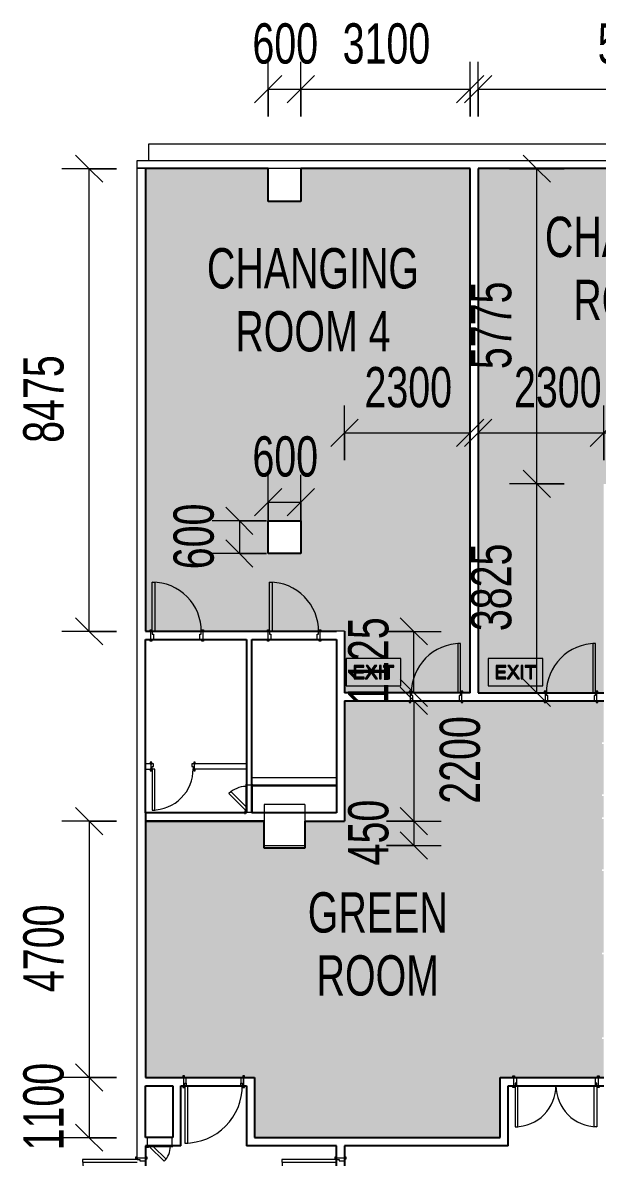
# Model space of a CAD drawing. Header units: millimetres. Extents: x 35540 to 832230, y -10956 to 416550.
# Drawn here: x 35540 to 46072, y 33897 to 54681 of the extents above; entities that cross this region are included whole.
import ezdxf

# ---------------------------------------------------------------- set-up
doc = ezdxf.new("R2010")
doc.units = ezdxf.units.MM
for name, color, linetype, lineweight in [('A-ANNO-DIMS', 211, 'Continuous', 5), ('A-ANNO-DIMS-500', 211, 'Continuous', 5), ('A-AREA-BNDY', 1, 'Continuous', 18), ('A-AREA-IDEN', 2, 'Continuous', 15), ('A-AREA-PATT', 32, 'Continuous', 5), ('A-DOOR', 31, 'Continuous', 5), ('A-DOOR-FRAM', 31, 'Continuous', 15), ('A-FLOR', 192, 'Continuous', 5), ('A-GENM', 13, 'Continuous', 5), ('A-WALL', 113, 'Continuous', 5), ('S-COLS', 52, 'Continuous', 5)]:
    doc.layers.add(name, color=color, linetype=linetype, lineweight=lineweight)
doc.styles.add('Arial', font='arial.ttf', dxfattribs={"width": 0.7, "height": 737.649701})
doc.dimstyles.new('Linear_-_1_5mm_Arial', dxfattribs={"dimscale": 304.8, "dimtxt": 750, "dimasz": 1.64042, "dimexe": 1.64042, "dimexo": 0.0625, "dimgap": 0.82021, "dimtad": 1, "dimdec": 0, "dimzin": 0, "dimdsep": 46, "dimtxsty": 'Arial', "dimblk1": 'OBLIQUE', "dimblk2": 'OBLIQUE', "dimsah": 1, "dimcen": 0.09, "dimadec": 0, "dimazin": 0, "dimtfac": 1, "dimtdec": 4, "dimtix": 1, "dimtmove": 0, "dimatfit": 3, "dimfxl": 1.64042, "dimfxlon": 1, "dimtvp": 1, "dimtolj": 1, "dimtzin": 0, "dimarcsym": 2})
doc.dimstyles.new('Linear_-_1_5mm_Arial_1', dxfattribs={"dimscale": 304.8, "dimtxt": 750, "dimasz": 1.64042, "dimexe": 1.64042, "dimexo": 0.0625, "dimgap": 0.82021, "dimtad": 1, "dimdec": 0, "dimzin": 0, "dimdsep": 46, "dimtxsty": 'Arial', "dimblk1": 'OBLIQUE', "dimblk2": 'OBLIQUE', "dimsah": 1, "dimcen": 0.09, "dimadec": 0, "dimazin": 0, "dimtfac": 1, "dimtdec": 4, "dimtix": 1, "dimtmove": 2, "dimatfit": 3, "dimfxl": 1.64042, "dimfxlon": 1, "dimtvp": 1, "dimtolj": 1, "dimtzin": 0, "dimarcsym": 2})

# ---------------------------------------------------------------- blocks, each defined once
blk = doc.blocks.new('DLN-Double Door__X03_ - _M50_2000 x 2450 _WH_-V2-G_F U_F_A_')
at = {"layer": 'A-DOOR'}
for p, q in [((-1000, -75), (-1000, -1075)), ((-950, -1075), (-950, -75)), ((950, -75), (1000, -75)), ((950, -1075), (950, -75)), ((1000, -75), (1000, -1075)), ((-1000, -1075), (-950, -1075)), ((1000, -1075), (950, -1075))]:
    blk.add_line(p, q, dxfattribs=at)
for centre, start, end in [((-1000, -75), 270, 0.5), ((1000, -75), 179.5, 270)]:
    blk.add_arc(centre, 1000, start, end, dxfattribs=at)
at = {"layer": 'A-DOOR-FRAM'}
for p, q in [((-1010, 105), (-1040, 105)), ((-1040, 105), (-1040, 75)), ((-1040, 75), (-1010, 75)), ((-975, 75), (-1025, 75)), ((-1025, 75), (-1025, -75)), ((-1010, 75), (-1010, 105)), ((-975, -25), (-975, 75)), ((975, 75), (975, -25)), ((1025, 75), (975, 75)), ((1040, 105), (1010, 105)), ((1010, 105), (1010, 75)), ((1010, 75), (1040, 75)), ((1025, -75), (1025, 75)), ((1040, 75), (1040, 105)), ((-1010, -75), (-1040, -75)), ((-1040, -75), (-1040, -105)), ((-1040, -105), (-1010, -105)), ((-1025, -75), (-1000, -75)), ((-1010, -105), (-1010, -75)), ((-1000, -75), (-1000, -25)), ((-1000, -25), (-975, -25)), ((975, -25), (1000, -25)), ((1000, -25), (1000, -75)), ((1000, -75), (1025, -75)), ((1040, -75), (1010, -75)), ((1010, -75), (1010, -105)), ((1010, -105), (1040, -105)), ((1040, -105), (1040, -75))]:
    blk.add_line(p, q, dxfattribs=at)
blk = doc.blocks.new('DLN-Access Panel__AP01_ - _AP01_ 400 x 1100 _WH_-13776948-G_F U_F_A_')
at = {"layer": 'A-DOOR'}
for p, q in [((-240, 75), (-240, 85)), ((240, 85), (-240, 85)), ((-240, 75), (240, 75)), ((240, 75), (240, 85)), ((-215, -95), (-253, -95)), ((-253, -95), (-253, -100)), ((-253, -100), (-215, -100)), ((-240, -85), (-240, -75)), ((240, -75), (-240, -75)), ((-240, -85), (240, -85)), ((-215, -85), (-215, -97)), ((-200, -97), (-200, -85)), ((-190, -85), (83, -358)), ((118, -322), (-119, -85)), ((240, -85), (240, -75)), ((83, -358), (118, -322))]:
    blk.add_line(p, q, dxfattribs=at)
for centre, radius, start, end in [((-208, -97), 7.5, 199.4712, 360), ((-208, -97), 7.5, 180, 0), ((-208, -97), 7.5, 199.4712, 360), ((-208, -97), 7.5, 195, 0), ((-208, -97), 2, 180, 360), ((-208, -97), 2, 180, 360), ((-200, -75), 400, 315, 358.5193)]:
    blk.add_arc(centre, radius, start, end, dxfattribs=at)
at = {"layer": 'A-DOOR-FRAM', "lineweight": 5}
for p, q in [((-225, 75), (-225, -75)), ((225, 75), (225, -75))]:
    blk.add_line(p, q, dxfattribs=at)
blk = doc.blocks.new('DLN-Single Door__X01_ - _M02_ 900 x 2450 _WH_-16935526-G_F U_F_A_')
at = {"layer": 'A-DOOR'}
for p, q in [((-460, 105), (-490, 105)), ((-490, 105), (-490, 75)), ((-490, 75), (-460, 75)), ((-460, 75), (-460, 105)), ((490, 105), (460, 105)), ((460, 105), (460, 75)), ((460, 75), (490, 75)), ((490, 75), (490, 105)), ((-460, -75), (-490, -75)), ((-490, -75), (-490, -105)), ((-490, -105), (-460, -105)), ((-460, -105), (-460, -75)), ((-400, -75), (-450, -75)), ((-450, -75), (-450, -975)), ((-400, -975), (-400, -75)), ((490, -75), (460, -75)), ((460, -75), (460, -105)), ((460, -105), (490, -105)), ((490, -105), (490, -75)), ((-450, -975), (-400, -975))]:
    blk.add_line(p, q, dxfattribs=at)
blk.add_arc((-450, -75), 900, 270, 0.5, dxfattribs=at)
at = {"layer": 'A-DOOR-FRAM'}
for p, q in [((-425, 75), (-475, 75)), ((-475, 75), (-475, -75)), ((-425, -25), (-425, 75)), ((425, 75), (425, -25)), ((475, 75), (425, 75)), ((475, -75), (475, 75)), ((-475, -75), (-450, -75)), ((-450, -75), (-450, -25)), ((-450, -25), (-425, -25)), ((425, -25), (450, -25)), ((450, -25), (450, -75)), ((450, -75), (475, -75))]:
    blk.add_line(p, q, dxfattribs=at)
blk = doc.blocks.new('DLN-Single Door__X01_ - _M01a_ 900 x 2450 _WH_-16935528-G_F U_F_A_')
at = {"layer": 'A-DOOR'}
for p, q in [((-450, 975), (-400, 975)), ((-450, 75), (-450, 975)), ((-400, 975), (-400, 75)), ((-490, 105), (-460, 105)), ((-490, 75), (-490, 105)), ((-460, 75), (-490, 75)), ((-460, 105), (-460, 75)), ((-400, 75), (-450, 75)), ((460, 75), (460, 105)), ((460, 105), (490, 105)), ((490, 75), (460, 75)), ((490, 105), (490, 75)), ((-490, -75), (-460, -75)), ((-490, -105), (-490, -75)), ((-460, -105), (-490, -105)), ((-460, -75), (-460, -105)), ((460, -105), (460, -75)), ((460, -75), (490, -75)), ((490, -105), (460, -105)), ((490, -75), (490, -105))]:
    blk.add_line(p, q, dxfattribs=at)
blk.add_arc((-450, 75), 900, 359.5, 90, dxfattribs=at)
at = {"layer": 'A-DOOR-FRAM'}
for p, q in [((-475, 75), (-450, 75)), ((-475, -75), (-475, 75)), ((-450, 75), (-450, 25)), ((-450, 25), (-425, 25)), ((-425, 25), (-425, -75)), ((425, 25), (450, 25)), ((425, -75), (425, 25)), ((450, 75), (475, 75)), ((450, 25), (450, 75)), ((475, 75), (475, -75)), ((-425, -75), (-475, -75)), ((475, -75), (425, -75))]:
    blk.add_line(p, q, dxfattribs=at)
blk = doc.blocks.new('DLN-Double Door__X03_ - _M20_2000 x 2450 _WH_-16954918-G_F U_F_A_')
at = {"layer": 'A-DOOR'}
for p, q in [((-950, -75), (-1000, -75)), ((-1000, -75), (-1000, -1075)), ((-950, -1075), (-950, -75)), ((950, -75), (1000, -75)), ((950, -1075), (950, -75)), ((1000, -75), (1000, -1075)), ((-1000, -1075), (-950, -1075)), ((1000, -1075), (950, -1075))]:
    blk.add_line(p, q, dxfattribs=at)
for centre, start, end in [((-1000, -75), 270, 0.5), ((1000, -75), 179.5, 270)]:
    blk.add_arc(centre, 1000, start, end, dxfattribs=at)
at = {"layer": 'A-DOOR-FRAM'}
for p, q in [((-1010, 105), (-1040, 105)), ((-1040, 105), (-1040, 75)), ((-1040, 75), (-1010, 75)), ((-975, 75), (-1025, 75)), ((-1025, 75), (-1025, -75)), ((-1010, 75), (-1010, 105)), ((-975, -25), (-975, 75)), ((975, 75), (975, -25)), ((1025, 75), (975, 75)), ((1040, 105), (1010, 105)), ((1010, 105), (1010, 75)), ((1010, 75), (1040, 75)), ((1025, -75), (1025, 75)), ((1040, 75), (1040, 105)), ((-1010, -75), (-1040, -75)), ((-1040, -75), (-1040, -105)), ((-1040, -105), (-1010, -105)), ((-1025, -75), (-1000, -75)), ((-1010, -105), (-1010, -75)), ((-1000, -75), (-1000, -25)), ((-1000, -25), (-975, -25)), ((975, -25), (1000, -25)), ((1000, -25), (1000, -75)), ((1000, -75), (1025, -75)), ((1040, -75), (1010, -75)), ((1010, -75), (1010, -105)), ((1010, -105), (1040, -105)), ((1040, -105), (1040, -75))]:
    blk.add_line(p, q, dxfattribs=at)
blk = doc.blocks.new('DLN-Double Door__X03_ - _M14_1500 x 2450 _WH_-16954917-G_F U_F_A_')
at = {"layer": 'A-DOOR'}
for p, q in [((-750, 825), (-700, 825)), ((-750, 75), (-750, 825)), ((-700, 825), (-700, 75)), ((700, 825), (700, 75)), ((750, 825), (700, 825)), ((750, 75), (750, 825)), ((-700, 75), (-750, 75)), ((700, 75), (750, 75))]:
    blk.add_line(p, q, dxfattribs=at)
for centre, start, end in [((-750, 75), 359.5, 90), ((750, 75), 90, 180.5)]:
    blk.add_arc(centre, 750, start, end, dxfattribs=at)
at = {"layer": 'A-DOOR-FRAM'}
for p, q in [((-790, 105), (-760, 105)), ((-790, 75), (-790, 105)), ((-760, 75), (-790, 75)), ((-775, 75), (-750, 75)), ((-775, -75), (-775, 75)), ((-760, 105), (-760, 75)), ((-750, 75), (-750, 25)), ((-750, 25), (-725, 25)), ((-725, 25), (-725, -75)), ((725, 25), (750, 25)), ((725, -75), (725, 25)), ((750, 75), (775, 75)), ((750, 25), (750, 75)), ((760, 75), (760, 105)), ((760, 105), (790, 105)), ((790, 75), (760, 75)), ((775, 75), (775, -75)), ((790, 105), (790, 75)), ((-790, -75), (-760, -75)), ((-790, -105), (-790, -75)), ((-760, -105), (-790, -105)), ((-725, -75), (-775, -75)), ((-760, -75), (-760, -105)), ((775, -75), (725, -75)), ((760, -105), (760, -75)), ((760, -75), (790, -75)), ((790, -105), (760, -105)), ((790, -75), (790, -105))]:
    blk.add_line(p, q, dxfattribs=at)
blk = doc.blocks.new('DLN-Single Door__X01_ - _M07_ 1050 x 2450 _WH_-16935550-G_F U_F_A_')
at = {"layer": 'A-DOOR'}
for p, q in [((-535, 105), (-565, 105)), ((-565, 105), (-565, 75)), ((-565, 75), (-535, 75)), ((-535, 75), (-535, 105)), ((565, 105), (535, 105)), ((535, 105), (535, 75)), ((535, 75), (565, 75)), ((565, 75), (565, 105)), ((-535, -75), (-565, -75)), ((-565, -75), (-565, -105)), ((-565, -105), (-535, -105)), ((-535, -105), (-535, -75)), ((-475, -75), (-525, -75)), ((-525, -75), (-525, -1125)), ((-475, -1125), (-475, -75)), ((565, -75), (535, -75)), ((535, -75), (535, -105)), ((535, -105), (565, -105)), ((565, -105), (565, -75)), ((-525, -1125), (-475, -1125))]:
    blk.add_line(p, q, dxfattribs=at)
blk.add_arc((-525, -75), 1050, 270, 0.5, dxfattribs=at)
at = {"layer": 'A-DOOR-FRAM'}
for p, q in [((-500, 75), (-550, 75)), ((-550, 75), (-550, -75)), ((-500, -25), (-500, 75)), ((500, 75), (500, -25)), ((550, 75), (500, 75)), ((550, -75), (550, 75)), ((-550, -75), (-525, -75)), ((-525, -75), (-525, -25)), ((-525, -25), (-500, -25)), ((500, -25), (525, -25)), ((525, -25), (525, -75)), ((525, -75), (550, -75))]:
    blk.add_line(p, q, dxfattribs=at)
blk = doc.blocks.new('DLN-Access Panel__AP01_ - _AP04a_ 450 x 650 _WH_-16057987-G_F U_F_A_')
at = {"layer": 'A-DOOR'}
for p, q in [((-215, 60), (93, 368)), ((129, 333), (-144, 60)), ((93, 368), (129, 333)), ((-240, 75), (-278, 75)), ((-278, 75), (-278, 70)), ((-278, 70), (-240, 70)), ((-265, 50), (-265, 60)), ((265, 60), (-265, 60)), ((-265, 50), (265, 50)), ((-240, 73), (-240, 60)), ((-225, 60), (-225, 73)), ((265, 50), (265, 60)), ((-265, -60), (-265, -50)), ((265, -50), (-265, -50)), ((-265, -60), (265, -60)), ((265, -60), (265, -50))]:
    blk.add_line(p, q, dxfattribs=at)
for centre, radius, start, end in [((-225, 50), 450, 1.3176, 45), ((-233, 73), 7.5, 360, 160.5288), ((-233, 73), 7.5, 360, 180), ((-233, 73), 7.5, 360, 160.5288), ((-233, 73), 7.5, 360, 165), ((-233, 73), 2, 0, 180), ((-233, 73), 2, 0, 180)]:
    blk.add_arc(centre, radius, start, end, dxfattribs=at)
at = {"layer": 'A-DOOR-FRAM', "lineweight": 5}
for p, q in [((-250, 50), (-250, -50)), ((250, 50), (250, -50))]:
    blk.add_line(p, q, dxfattribs=at)
blk = doc.blocks.new('DLN-Single Door__X01_ - _M09_ 750 x 2450 _WH_-16935552-G_F U_F_A_')
at = {"layer": 'A-DOOR'}
for p, q in [((-385, 80), (-415, 80)), ((-415, 80), (-415, 50)), ((-415, 50), (-385, 50)), ((-385, 50), (-385, 80)), ((415, 80), (385, 80)), ((385, 80), (385, 50)), ((385, 50), (415, 50)), ((415, 50), (415, 80)), ((-385, -50), (-415, -50)), ((-415, -50), (-415, -80)), ((-415, -80), (-385, -80)), ((-385, -80), (-385, -50)), ((-325, -50), (-375, -50)), ((-375, -50), (-375, -800)), ((-325, -800), (-325, -50)), ((415, -50), (385, -50)), ((385, -50), (385, -80)), ((385, -80), (415, -80)), ((415, -80), (415, -50)), ((-375, -800), (-325, -800))]:
    blk.add_line(p, q, dxfattribs=at)
blk.add_arc((-375, -50), 750, 270, 0.5, dxfattribs=at)
at = {"layer": 'A-DOOR-FRAM'}
for p, q in [((-350, 50), (-400, 50)), ((-400, 50), (-400, -50)), ((-375, -50), (-375, 0)), ((-375, 0), (-350, 0)), ((-350, 0), (-350, 50)), ((350, 50), (350, 0)), ((400, 50), (350, 50)), ((400, -50), (400, 50)), ((-400, -50), (-375, -50)), ((350, 0), (375, 0)), ((375, 0), (375, -50)), ((375, -50), (400, -50))]:
    blk.add_line(p, q, dxfattribs=at)
blk = doc.blocks.new('DLN_EXIT Sign Board - DLN_EXIT Sign Board-5973881-G_F U_F_A_')
at = {"layer": 'A-GENM'}
h = blk.add_hatch(color=256, dxfattribs=at)
h.paths.add_polyline_path([(-500, -250), (500, -250), (500, 250), (-500, 250), (-500, -125)], flags=0)
h.paths.add_polyline_path([(-293, -125), (-354, -125), (-354, 121), (-177, 121), (-177, 90), (-323, 90), (-323, 17), (-185, 17), (-185, -13), (-323, -13), (-323, -94), (-173, -94), (-173, -125)], flags=0)
h.paths.add_polyline_path([(292, -125), (262, -125), (262, 90), (181, 90), (181, 121), (373, 121), (373, 90), (292, 87), (292, -36)], flags=0)
h.paths.add_polyline_path([(138, -125), (108, -125), (108, 121), (138, 121), (138, -36)], flags=0)
h.paths.add_polyline_path([(-154, -125), (-59, 9), (-138, 121), (-102, 121), (-42, 34), (20, 121), (58, 121), (-22, 9), (73, -125), (36, -125), (-42, -19), (-116, -125)], flags=0)
for points in [[(-293, -125), (-173, -125), (-173, -94), (-323, -94), (-323, -13), (-185, -13), (-185, 17), (-323, 17), (-323, 90), (-177, 90), (-177, 121), (-354, 121), (-354, -125), (-323, -125)], [(36, -125), (73, -125), (-22, 9), (58, 121), (20, 121), (-42, 34), (-102, 121), (-138, 121), (-59, 9), (-154, -125), (-116, -125), (-40, -17), (-27, -36)], [(108, -125), (138, -125), (138, 121), (108, 121), (108, -36)], [(262, -125), (292, -125), (292, 90), (373, 90), (373, 121), (181, 121), (181, 90), (262, 87), (262, -36)]]:
    blk.add_hatch(color=256, dxfattribs=at).paths.add_polyline_path(points, flags=0)
for p, q in [((500, 250), (-500, 250)), ((-500, 250), (-500, -250)), ((500, -250), (500, 250)), ((-177, 121), (-354, 121)), ((-354, 121), (-354, -125)), ((-323, 17), (-323, 90)), ((-323, 90), (-177, 90)), ((-185, 17), (-323, 17)), ((-185, -13), (-185, 17)), ((-177, 90), (-177, 121)), ((-59, 9), (-154, -125)), ((-102, 121), (-138, 121)), ((-138, 121), (-59, 9)), ((-57, 58), (-102, 121)), ((-42, 34), (-57, 58)), ((-24, 59), (-42, 34)), ((20, 121), (-24, 59)), ((-22, 9), (58, 121)), ((73, -125), (-22, 9)), ((58, 121), (20, 121)), ((138, 121), (108, 121)), ((108, 121), (108, -125)), ((138, -125), (138, 121)), ((373, 121), (181, 121)), ((181, 121), (181, 90)), ((181, 90), (262, 90)), ((262, 90), (262, -125)), ((292, -125), (292, 90)), ((292, 90), (373, 90)), ((373, 90), (373, 121)), ((-354, -125), (-173, -125)), ((-323, -94), (-323, -13)), ((-323, -13), (-185, -13)), ((-173, -94), (-323, -94)), ((-173, -125), (-173, -94)), ((-154, -125), (-116, -125)), ((-116, -125), (-55, -38)), ((-55, -38), (-40, -17)), ((-40, -17), (-27, -36)), ((-27, -36), (36, -125)), ((36, -125), (73, -125)), ((108, -125), (138, -125)), ((262, -125), (292, -125)), ((-500, -250), (500, -250))]:
    blk.add_line(p, q, dxfattribs=at)
blk = doc.blocks.new('DIMBLOCK1-G_F U_F_A_')
at = {"layer": 'A-ANNO-DIMS-500'}
for p, q in [((40039, 52963), (40039, 53963)), ((40639, 52963), (40639, 53963)), ((40039, 53463), (40289, 53713)), ((40639, 53463), (40889, 53713)), ((40039, 53463), (39789, 53213)), ((40039, 53463), (40639, 53463)), ((40039, 53463), (40039, 52963)), ((40639, 53463), (40389, 53213)), ((40639, 53463), (40639, 52963))]:
    blk.add_line(p, q, dxfattribs=at)
at = {"layer": 'A-ANNO-DIMS-500', "color": 0, "insert": (39751, 54670), "char_height": 737.6, "width": 1412.31, "attachment_point": 1, "line_spacing_factor": 0.938532, "style": 'Arial'}
blk.add_mtext('600', dxfattribs=at)
blk = doc.blocks.new('_Oblique')
at = {"color": 0, "linetype": 'ByBlock', "lineweight": -2}
blk.add_line((-0.5, -0.5), (0.5, 0.5), dxfattribs=at)
blk = doc.blocks.new('DIMBLOCK2-G_F U_F_A_')
at = {"layer": 'A-ANNO-DIMS-500'}
for p, q in [((40639, 52963), (40639, 53963)), ((43739, 52963), (43739, 53963)), ((40639, 53463), (40889, 53713)), ((43739, 53463), (43989, 53713)), ((40639, 53463), (40389, 53213)), ((40639, 53463), (43739, 53463)), ((40639, 53463), (40639, 52963)), ((43739, 53463), (43489, 53213)), ((43739, 53463), (43739, 52963))]:
    blk.add_line(p, q, dxfattribs=at)
at = {"layer": 'A-ANNO-DIMS-500', "color": 0, "insert": (41405, 54670), "char_height": 737.6, "width": 1883.08, "attachment_point": 1, "line_spacing_factor": 0.938532, "style": 'Arial'}
blk.add_mtext('3100', dxfattribs=at)
blk = doc.blocks.new('DIMBLOCK3-G_F U_F_A_')
at = {"layer": 'A-ANNO-DIMS-500'}
for p, q in [((43889, 52963), (43889, 53963)), ((49839, 52963), (49839, 53963)), ((43889, 53463), (44139, 53713)), ((49839, 53463), (50089, 53713)), ((43889, 53463), (43639, 53213)), ((43889, 53463), (49839, 53463)), ((43889, 53463), (43889, 52963)), ((49839, 53463), (49589, 53213)), ((49839, 53463), (49839, 52963))]:
    blk.add_line(p, q, dxfattribs=at)
at = {"layer": 'A-ANNO-DIMS-500', "color": 0, "insert": (46080, 54670), "char_height": 737.6, "width": 1883.08, "attachment_point": 1, "line_spacing_factor": 0.938532, "style": 'Arial'}
blk.add_mtext('5950', dxfattribs=at)
blk = doc.blocks.new('DIMBLOCK14-G_F U_F_A_')
at = {"layer": 'A-ANNO-DIMS-500'}
for p, q in [((42711, 43532), (42461, 43782)), ((42211, 43532), (43211, 43532)), ((42711, 43532), (42211, 43532)), ((42711, 42407), (42711, 43532)), ((42711, 43532), (42961, 43282)), ((42711, 42407), (42461, 42657)), ((42211, 42407), (43211, 42407)), ((42711, 42407), (42211, 42407)), ((42711, 42407), (42961, 42157))]:
    blk.add_line(p, q, dxfattribs=at)
at = {"layer": 'A-ANNO-DIMS-500', "color": 0, "insert": (41505, 42185), "char_height": 737.6, "width": 1883.08, "attachment_point": 1, "rotation": 90, "line_spacing_factor": 0.938532, "style": 'Arial'}
blk.add_mtext('1125', dxfattribs=at)
blk = doc.blocks.new('DIMBLOCK15-G_F U_F_A_')
at = {"layer": 'A-ANNO-DIMS-500'}
for p, q in [((41439, 46667), (41439, 47667)), ((43739, 47667), (43739, 46667)), ((43739, 47167), (43739, 47667)), ((41439, 47167), (41689, 47417)), ((43739, 47167), (43989, 47417)), ((41439, 47167), (41189, 46917)), ((41439, 47167), (43739, 47167)), ((41439, 47167), (41439, 46667)), ((43739, 47167), (43489, 46917))]:
    blk.add_line(p, q, dxfattribs=at)
at = {"layer": 'A-ANNO-DIMS-500', "color": 0, "insert": (41805, 48374), "char_height": 737.6, "width": 1883.08, "attachment_point": 1, "line_spacing_factor": 0.938532, "style": 'Arial'}
blk.add_mtext('2300', dxfattribs=at)
blk = doc.blocks.new('DIMBLOCK16-G_F U_F_A_')
at = {"layer": 'A-ANNO-DIMS-500'}
for p, q in [((36758, 40057), (36508, 40307)), ((37258, 40057), (36258, 40057)), ((36758, 40057), (36758, 35357)), ((36758, 40057), (37008, 39807)), ((36758, 40057), (37258, 40057)), ((36758, 35357), (36508, 35607)), ((37258, 35357), (36258, 35357)), ((36758, 35357), (37008, 35107)), ((36758, 35357), (37258, 35357))]:
    blk.add_line(p, q, dxfattribs=at)
at = {"layer": 'A-ANNO-DIMS-500', "color": 0, "insert": (35551, 36923), "char_height": 737.6, "width": 1883.08, "attachment_point": 1, "rotation": 90, "line_spacing_factor": 0.938532, "style": 'Arial'}
blk.add_mtext('4700', dxfattribs=at)
blk = doc.blocks.new('DIMBLOCK17-G_F U_F_A_')
at = {"layer": 'A-ANNO-DIMS-500'}
for p, q in [((36758, 35357), (36508, 35607)), ((37258, 35357), (36258, 35357)), ((36758, 35357), (36758, 34257)), ((36758, 35357), (37008, 35107)), ((36758, 35357), (37258, 35357)), ((36758, 34257), (36508, 34507)), ((37258, 34257), (36258, 34257)), ((36758, 34257), (37008, 34007)), ((36758, 34257), (37258, 34257))]:
    blk.add_line(p, q, dxfattribs=at)
at = {"layer": 'A-ANNO-DIMS-500', "color": 0, "insert": (35551, 34023), "char_height": 737.6, "width": 1883.08, "attachment_point": 1, "rotation": 90, "line_spacing_factor": 0.938532, "style": 'Arial'}
blk.add_mtext('1100', dxfattribs=at)
blk = doc.blocks.new('DIMBLOCK20-G_F U_F_A_')
at = {"layer": 'A-ANNO-DIMS-500'}
for p, q in [((43889, 47667), (43889, 46667)), ((43889, 47167), (43889, 47667)), ((46189, 46667), (46189, 47667)), ((43889, 47167), (44139, 47417)), ((46189, 47167), (46439, 47417)), ((43889, 47167), (43639, 46917)), ((43889, 47167), (46189, 47167)), ((46189, 47167), (45939, 46917)), ((46189, 47167), (46189, 46667))]:
    blk.add_line(p, q, dxfattribs=at)
at = {"layer": 'A-ANNO-DIMS-500', "color": 0, "insert": (44545, 48374), "char_height": 737.6, "width": 1883.08, "attachment_point": 1, "line_spacing_factor": 0.938532, "style": 'Arial'}
blk.add_mtext('2300', dxfattribs=at)
blk = doc.blocks.new('DIMBLOCK21-G_F U_F_A_')
at = {"layer": 'A-ANNO-DIMS-500'}
for p, q in [((46189, 46667), (46189, 47667)), ((49839, 47667), (49839, 46667)), ((49839, 47167), (49839, 47667)), ((46189, 47167), (46439, 47417)), ((49839, 47167), (50089, 47417)), ((46189, 47167), (45939, 46917)), ((46189, 47167), (49839, 47167)), ((46189, 47167), (46189, 46667)), ((49839, 47167), (49589, 46917))]:
    blk.add_line(p, q, dxfattribs=at)
at = {"layer": 'A-ANNO-DIMS-500', "color": 0, "insert": (47230, 48374), "char_height": 737.6, "width": 1883.08, "attachment_point": 1, "line_spacing_factor": 0.938532, "style": 'Arial'}
blk.add_mtext('3650', dxfattribs=at)
blk = doc.blocks.new('DIMBLOCK22-G_F U_F_A_')
at = {"layer": 'A-ANNO-DIMS-500'}
for p, q in [((44964, 46232), (44714, 46482)), ((45464, 46232), (44464, 46232)), ((44964, 42407), (44964, 46232)), ((44964, 46232), (45214, 45982)), ((44964, 46232), (45464, 46232)), ((44964, 42407), (44714, 42657)), ((44464, 42407), (45464, 42407)), ((44964, 42407), (44464, 42407)), ((44964, 42407), (45214, 42157))]:
    blk.add_line(p, q, dxfattribs=at)
at = {"layer": 'A-ANNO-DIMS-500', "color": 0, "insert": (43758, 43535), "char_height": 737.6, "width": 1883.08, "attachment_point": 1, "rotation": 90, "line_spacing_factor": 0.938532, "style": 'Arial'}
blk.add_mtext('3825', dxfattribs=at)
blk = doc.blocks.new('DIMBLOCK23-G_F U_F_A_')
at = {"layer": 'A-ANNO-DIMS-500'}
for p, q in [((44964, 52007), (44714, 52257)), ((44464, 52007), (45464, 52007)), ((44964, 52007), (44464, 52007)), ((44964, 46232), (44964, 52007)), ((44964, 52007), (45214, 51757)), ((44964, 46232), (44714, 46482)), ((45464, 46232), (44464, 46232)), ((44964, 46232), (45214, 45982)), ((44964, 46232), (45464, 46232))]:
    blk.add_line(p, q, dxfattribs=at)
at = {"layer": 'A-ANNO-DIMS-500', "color": 0, "insert": (43758, 48335), "char_height": 737.6, "width": 1883.08, "attachment_point": 1, "rotation": 90, "line_spacing_factor": 0.938532, "style": 'Arial'}
blk.add_mtext('5775', dxfattribs=at)
blk = doc.blocks.new('DIMBLOCK24-G_F U_F_A_')
at = {"layer": 'A-ANNO-DIMS-500'}
for p, q in [((36758, 52007), (36508, 52257)), ((37258, 52007), (36258, 52007)), ((36758, 43532), (36758, 52007)), ((36758, 52007), (37008, 51757)), ((36758, 52007), (37258, 52007)), ((36758, 43532), (36508, 43782)), ((37258, 43532), (36258, 43532)), ((36758, 43532), (37008, 43282)), ((36758, 43532), (37258, 43532))]:
    blk.add_line(p, q, dxfattribs=at)
at = {"layer": 'A-ANNO-DIMS-500', "color": 0, "insert": (35551, 46985), "char_height": 737.6, "width": 1883.08, "attachment_point": 1, "rotation": 90, "line_spacing_factor": 0.938532, "style": 'Arial'}
blk.add_mtext('8475', dxfattribs=at)
blk = doc.blocks.new('DIMBLOCK38-G_F U_F_A_')
at = {"layer": 'A-ANNO-DIMS-500'}
for p, q in [((40039, 45398), (40039, 46398)), ((40639, 45398), (40639, 46398)), ((40039, 45898), (40289, 46148)), ((40639, 45898), (40889, 46148)), ((40039, 45898), (39789, 45648)), ((40039, 45898), (40639, 45898)), ((40039, 45898), (40039, 45398)), ((40639, 45898), (40389, 45648)), ((40639, 45898), (40639, 45398))]:
    blk.add_line(p, q, dxfattribs=at)
at = {"layer": 'A-ANNO-DIMS-500', "color": 0, "insert": (39751, 47105), "char_height": 737.6, "width": 1412.31, "attachment_point": 1, "line_spacing_factor": 0.938532, "style": 'Arial'}
blk.add_mtext('600', dxfattribs=at)
blk = doc.blocks.new('DIMBLOCK39-G_F U_F_A_')
at = {"layer": 'A-ANNO-DIMS-500'}
for p, q in [((39511, 45557), (39261, 45807)), ((40011, 45557), (39011, 45557)), ((39511, 45557), (39511, 44957)), ((39511, 45557), (39761, 45307)), ((39511, 45557), (40011, 45557)), ((39511, 44957), (39261, 45207)), ((40011, 44957), (39011, 44957)), ((39511, 44957), (39761, 44707)), ((39511, 44957), (40011, 44957))]:
    blk.add_line(p, q, dxfattribs=at)
at = {"layer": 'A-ANNO-DIMS-500', "color": 0, "insert": (38304, 44669), "char_height": 737.6, "width": 1412.31, "attachment_point": 1, "rotation": 90, "line_spacing_factor": 0.938532, "style": 'Arial'}
blk.add_mtext('600', dxfattribs=at)
blk = doc.blocks.new('DIMBLOCK40-G_F U_F_A_')
at = {"layer": 'A-ANNO-DIMS-500'}
for p, q in [((42711, 42257), (42461, 42507)), ((43211, 42257), (42211, 42257)), ((42711, 42257), (42711, 40057)), ((42711, 42257), (42961, 42007)), ((42711, 42257), (43211, 42257)), ((42711, 40057), (42461, 40307)), ((42211, 40057), (43211, 40057)), ((42711, 40057), (42211, 40057)), ((42711, 40057), (42961, 39807))]:
    blk.add_line(p, q, dxfattribs=at)
at = {"layer": 'A-ANNO-DIMS-500', "color": 0, "insert": (43183, 40373), "char_height": 737.6, "width": 1883.08, "attachment_point": 1, "rotation": 90, "line_spacing_factor": 0.938532, "style": 'Arial'}
blk.add_mtext('2200', dxfattribs=at)
blk = doc.blocks.new('DIMBLOCK41-G_F U_F_A_')
at = {"layer": 'A-ANNO-DIMS-500'}
for p, q in [((42711, 40057), (42461, 40307)), ((42211, 40057), (43211, 40057)), ((42711, 40057), (42211, 40057)), ((42711, 40057), (42711, 39607)), ((42711, 40057), (42961, 39807)), ((42711, 39607), (42461, 39857)), ((42211, 39607), (43211, 39607)), ((42711, 39607), (42211, 39607)), ((42711, 39607), (42961, 39357))]:
    blk.add_line(p, q, dxfattribs=at)
at = {"layer": 'A-ANNO-DIMS-500', "color": 0, "insert": (41505, 39244), "char_height": 737.6, "width": 1412.31, "attachment_point": 1, "rotation": 90, "line_spacing_factor": 0.938532, "style": 'Arial'}
blk.add_mtext('450', dxfattribs=at)

msp = doc.modelspace()

# ---------------------------------------------------------------- hatches: boundary and pattern name
at = {"layer": 'A-AREA-PATT'}
h = msp.add_hatch(color=231, dxfattribs=at)
h.paths.add_polyline_path([(42624.3, 42407.5), (42624.3, 42437.5), (42654.3, 42437.5), (42654.3, 42407.5), (43574.3, 42407.5), (43574.3, 42437.5), (43604.3, 42437.5), (43604.3, 42407.5), (43739.3, 42407.5), (43739.3, 52007.5), (40639.3, 52007.5), (40639.3, 51407.5), (40039.3, 51407.5), (40039.3, 52007.5), (37789.3, 52007.5), (37789.3, 43532.5), (37874.3, 43532.5), (37874.3, 43562.5), (37904.3, 43562.5), (37904.3, 43532.5), (38824.3, 43535.3), (38824.3, 43562.5), (38854.3, 43562.5), (38857.9, 43532.5), (40024.3, 43532.5), (40024.3, 43562.5), (40054.3, 43562.5), (40054.3, 43532.5), (40974.3, 43532.5), (40974.3, 43562.5), (41004.3, 43562.5), (41004.3, 43532.5), (41439.3, 43532.5), (41439.3, 42407.5), (42470.5, 42407.5)], flags=0)
h.paths.add_polyline_path([(42470.5, 42536.3), (41470.5, 42536.3), (41470.5, 43036.3), (42470.5, 43036.3), (42470.5, 42565.7)], flags=0)
h.paths.add_polyline_path([(40039.3, 44957.5), (40039.3, 45557.5), (40639.3, 45557.5), (40639.3, 44957.5)], flags=0)
h = msp.add_hatch(color=231, dxfattribs=at)
h.paths.add_polyline_path([(46089.3, 42407.5), (46189.3, 42407.5), (46189.3, 46232.5), (46799.3, 46232.5), (46799.3, 46262.5), (46829.3, 46262.5), (46829.3, 46232.5), (47749.3, 46232.5), (47749.3, 46262.5), (47779.3, 46262.5), (47779.3, 46232.5), (48749.3, 46232.5), (48749.3, 46262.5), (48779.3, 46262.5), (48779.3, 46232.5), (49699.3, 46232.5), (49699.3, 46262.5), (49729.3, 46262.5), (49729.3, 46232.5), (49839.3, 46232.5), (49839.3, 52007.5), (43889.3, 52003.8), (43889.3, 42407.5), (45099.3, 42407.5), (45099.3, 42437.5), (45129.3, 42437.5), (45129.3, 42407.5), (46049.3, 42407.5), (46049.3, 42437.5), (46079.3, 42437.5), (46079.3, 42407.5)], flags=0)
h.paths.add_polyline_path([(44915.7, 42536.3), (44070.5, 42536.3), (44070.5, 43036.3), (45070.5, 43036.3), (45070.5, 42536.3), (44930.4, 42536.3)], flags=0)
msp.add_hatch(color=231, dxfattribs=at).paths.add_polyline_path([(41289.3, 34257.5), (44289.3, 34257.5), (44289.3, 35357.5), (44524.3, 35357.5), (44524.3, 35387.5), (44554.3, 35387.5), (44554.3, 35357.5), (46074.3, 35362.5), (46074.3, 35387.5), (46104.3, 35387.5), (46104.3, 35357.5), (46189.3, 35362.5), (46189.3, 36067.5), (46159.3, 36067.5), (46159.3, 36097.5), (46189.3, 36097.5), (46189.3, 37617.5), (46159.3, 37617.5), (46159.3, 37647.5), (46189.3, 37647.5), (46189.3, 39142.5), (46159.3, 39142.5), (46159.3, 39172.5), (46189.3, 39172.5), (46189.3, 40092.5), (46159.3, 40092.5), (46159.3, 40122.5), (46189.3, 40122.5), (46189.3, 40517.5), (46159.3, 40517.5), (46159.3, 40547.5), (46189.3, 40547.5), (46189.3, 41467.5), (46159.3, 41467.5), (46159.3, 41497.5), (46189.3, 41497.5), (46189.3, 42257.5), (46079.3, 42257.5), (46079.3, 42227.5), (46049.3, 42227.5), (46049.3, 42257.5), (45129.3, 42257.5), (45129.3, 42227.5), (45099.3, 42227.5), (45099.3, 42257.5), (43604.3, 42257.5), (43604.3, 42227.5), (43574.3, 42227.5), (43574.3, 42257.5), (42654.3, 42257.5), (42654.3, 42227.5), (42624.3, 42227.5), (42624.3, 42257.5), (41439.3, 42257.5), (41439.3, 40057.5), (40714.3, 40057.5), (40714.3, 39557.5), (39964.3, 39557.5), (39964.3, 40057.5), (37789.3, 40057.5), (37789.3, 35357.5), (38474.3, 35357.5), (38474.3, 35387.5), (38504.3, 35387.5), (38504.3, 35357.5), (39574.3, 35357.5), (39574.3, 35387.5), (39604.3, 35387.5), (39604.3, 35357.5), (39789.3, 35357.5), (39789.3, 34257.5), (40600.1, 34257.5)], flags=0)

# ---------------------------------------------------------------- linework, layer by layer
at = {"layer": 'A-AREA-BNDY', "color": 7, "lineweight": 25}
for p, q in [((37789.3, 52007.5), (37789.3, 43532.5)), ((40039.3, 52007.5), (37789.3, 52007.5)), ((40039.3, 51407.5), (40039.3, 52007.5)), ((43739.3, 52007.5), (40639.3, 52007.5)), ((40639.3, 52007.5), (40639.3, 51407.5)), ((43739.3, 42407.5), (43739.3, 52007.5)), ((43889.3, 52007.5), (43889.3, 42407.5)), ((49839.3, 52007.5), (43889.3, 52007.5)), ((40639.3, 51407.5), (40039.3, 51407.5)), ((40039.3, 45557.5), (40639.3, 45557.5)), ((40039.3, 44957.5), (40039.3, 45557.5)), ((40639.3, 45557.5), (40639.3, 44957.5)), ((40639.3, 44957.5), (40039.3, 44957.5)), ((37789.3, 43532.5), (41289.3, 43532.5)), ((41439.3, 43532.5), (41439.3, 42407.5)), ((37789.3, 43382.5), (39639.3, 43382.5)), ((37789.3, 40207.5), (37789.3, 43382.5)), ((39639.3, 43382.5), (39639.3, 40207.5)), ((39739.3, 43382.5), (41289.3, 43382.5)), ((39739.3, 40707.5), (39739.3, 43382.5)), ((41289.3, 43382.5), (41289.3, 40707.5)), ((43739.3, 42407.5), (41439.3, 42407.5)), ((43889.3, 42407.5), (46189.3, 42407.5)), ((41439.3, 42257.5), (41439.3, 40057.5)), ((41439.3, 42257.5), (46189.3, 42257.5)), ((39739.3, 40707.5), (41289.3, 40707.5)), ((39739.3, 40207.5), (39739.3, 40707.5)), ((41289.3, 40707.5), (39739.3, 40707.5)), ((41289.3, 40707.5), (41289.3, 40207.5)), ((39639.3, 40207.5), (37789.3, 40207.5)), ((37789.3, 40207.5), (37789.3, 40057.5)), ((41289.3, 40207.5), (39739.3, 40207.5)), ((37789.3, 40057.5), (39964.3, 40057.5)), ((39964.3, 40057.5), (37789.3, 40057.5)), ((37789.3, 40057.5), (37789.3, 35357.5)), ((39964.3, 39557.5), (39964.3, 40057.5)), ((40714.3, 40057.5), (40714.3, 39557.5)), ((40714.3, 40057.5), (41439.3, 40057.5)), ((40714.3, 39557.5), (39964.3, 39557.5)), ((37789.3, 35357.5), (39789.3, 35357.5)), ((39789.3, 35357.5), (39789.3, 34257.5)), ((44289.3, 34257.5), (44289.3, 35357.5)), ((44289.3, 35357.5), (46189.3, 35357.5)), ((37789.3, 35207.5), (38289.3, 35207.5)), ((37789.3, 34257.5), (37789.3, 35207.5)), ((38289.3, 35207.5), (38289.3, 34257.5)), ((38439.3, 34107.5), (38439.3, 35207.5)), ((38439.3, 35207.5), (39639.3, 35207.5)), ((39639.3, 35207.5), (39639.3, 34107.5)), ((44439.3, 34107.5), (44439.3, 35207.5)), ((44439.3, 35207.5), (46189.3, 35207.5)), ((38289.3, 34257.5), (37789.3, 34257.5)), ((37789.3, 34107.5), (37789.3, 31607.5)), ((38439.3, 34107.5), (37789.3, 34107.5)), ((41289.3, 34107.5), (39639.3, 34107.5)), ((39789.3, 34257.5), (44289.3, 34257.5)), ((41289.3, 31607.5), (41289.3, 34107.5)), ((41439.3, 34107.5), (41439.3, 31607.5)), ((44439.3, 34107.5), (41439.3, 34107.5))]:
    msp.add_line(p, q, dxfattribs=at)
at = {"layer": 'A-FLOR'}
for p, q in [((53089.3, 52457.5), (37843.9, 52457.5)), ((37843.9, 52457.5), (37843.9, 52157.5)), ((37914.3, 43532.5), (38814.3, 43532.5)), ((40064.3, 43532.5), (40964.3, 43532.5)), ((38789.3, 43382.5), (37939.3, 43382.5)), ((40939.3, 43382.5), (40089.3, 43382.5)), ((42689.3, 42257.5), (43539.3, 42257.5)), ((45164.3, 42257.5), (46014.3, 42257.5)), ((39564.3, 35207.5), (38514.3, 35207.5)), ((38539.3, 35257.5), (38539.3, 35207.5)), ((38539.3, 35207.5), (39539.3, 35207.5)), ((39539.3, 35207.5), (39539.3, 35257.5)), ((46064.3, 35207.5), (44564.3, 35207.5)), ((44589.3, 35257.5), (44589.3, 35207.5)), ((46039.3, 35207.5), (46039.3, 35257.5)), ((37789.3, 34257.5), (37809.3, 34257.5)), ((37809.3, 34107.5), (37789.3, 34107.5))]:
    msp.add_line(p, q, dxfattribs=at)
at = {"layer": 'A-WALL', "lineweight": 18}
for p, q in [((37639.3, 52007.5), (37639.3, 52157.5)), ((37639.3, 52157.5), (49989.3, 52157.5)), ((37639.3, 33897.5), (37639.3, 52022.5)), ((37639.3, 52022.5), (37789.3, 52022.5)), ((43739.3, 52007.5), (37639.3, 52007.5)), ((37789.3, 52022.5), (37789.3, 43532.5)), ((43739.3, 42407.5), (43739.3, 52007.5)), ((49839.3, 52007.5), (43889.3, 52007.5)), ((43889.3, 52007.5), (43889.3, 42407.5)), ((37874.3, 43532.5), (37789.3, 43532.5)), ((40024.3, 43532.5), (38854.3, 43532.5)), ((41439.3, 43532.5), (41004.3, 43532.5)), ((41439.3, 43532.5), (41439.3, 42407.5)), ((37789.3, 43382.5), (37874.3, 43382.5)), ((37789.3, 43382.5), (37789.3, 41107.5)), ((38854.3, 43382.5), (39639.3, 43382.5)), ((39639.3, 41107.5), (39639.3, 43382.5)), ((39739.3, 43382.5), (40024.3, 43382.5)), ((39739.3, 40857.5), (39739.3, 43382.5)), ((41004.3, 43382.5), (41289.3, 43382.5)), ((41289.3, 40857.5), (41289.3, 43382.5)), ((41439.3, 42407.5), (42624.3, 42407.5)), ((43739.3, 42407.5), (43604.3, 42407.5)), ((45099.3, 42407.5), (43889.3, 42407.5)), ((41439.3, 42257.5), (42624.3, 42257.5)), ((41439.3, 42257.5), (41439.3, 40057.5)), ((43604.3, 42257.5), (45099.3, 42257.5)), ((37874.3, 41107.5), (37789.3, 41107.5)), ((37789.3, 41007.5), (37874.3, 41007.5)), ((37789.3, 41007.5), (37789.3, 40207.5)), ((39639.3, 41107.5), (38704.3, 41107.5)), ((39639.3, 41007.5), (38704.3, 41007.5)), ((39639.3, 40732.5), (39639.3, 41007.5)), ((39739.3, 40857.5), (41289.3, 40857.5)), ((41289.3, 40707.5), (39749.3, 40707.5)), ((41289.3, 40207.5), (41289.3, 40707.5)), ((39614.3, 40207.5), (37789.3, 40207.5)), ((39629.3, 40207.5), (39619.3, 40207.5)), ((39964.3, 40207.5), (39749.3, 40207.5)), ((39964.3, 40207.5), (39964.3, 40057.5)), ((40714.3, 40207.5), (41289.3, 40207.5)), ((40714.3, 40207.5), (40714.3, 40057.5)), ((39964.3, 40057.5), (37789.3, 40057.5)), ((37789.3, 40057.5), (37789.3, 35357.5)), ((41439.3, 40057.5), (40714.3, 40057.5)), ((38489.3, 35357.5), (37789.3, 35357.5)), ((38489.3, 35357.5), (38489.3, 35207.5)), ((39589.3, 35357.5), (39589.3, 35207.5)), ((39789.3, 35357.5), (39589.3, 35357.5)), ((39789.3, 35357.5), (39789.3, 34257.5)), ((44524.3, 35357.5), (44289.3, 35357.5)), ((44289.3, 34257.5), (44289.3, 35357.5)), ((37789.3, 35207.5), (38289.3, 35207.5)), ((37789.3, 35207.5), (37789.3, 34257.5)), ((38289.3, 34267.5), (38289.3, 35207.5)), ((38439.3, 35207.5), (38439.3, 34107.5)), ((38439.3, 35207.5), (38489.3, 35207.5)), ((39639.3, 35207.5), (39589.3, 35207.5)), ((39639.3, 34107.5), (39639.3, 35207.5)), ((44439.3, 35207.5), (44524.3, 35207.5)), ((44439.3, 35207.5), (44439.3, 34107.5)), ((37789.3, 34107.5), (37789.3, 33897.5)), ((38439.3, 34107.5), (38289.3, 34107.5)), ((41289.3, 34107.5), (39639.3, 34107.5)), ((39789.3, 34257.5), (44289.3, 34257.5)), ((41289.3, 34107.5), (41289.3, 33897.5)), ((41439.3, 34107.5), (41439.3, 33897.5)), ((44439.3, 34107.5), (41439.3, 34107.5))]:
    msp.add_line(p, q, dxfattribs=at)
at = {"layer": 'S-COLS', "color": 253, "lineweight": 20}
for p, q in [((40639.3, 52007.5), (40039.3, 52007.5)), ((40039.3, 52007.5), (40039.3, 51407.5)), ((40639.3, 52007.5), (40639.3, 51407.5)), ((40039.3, 51407.5), (40639.3, 51407.5)), ((40639.3, 45557.5), (40039.3, 45557.5)), ((40039.3, 45557.5), (40039.3, 44957.5)), ((40639.3, 45557.5), (40639.3, 44957.5)), ((40039.3, 44957.5), (40639.3, 44957.5)), ((40714.3, 40357.5), (39964.3, 40357.5)), ((39964.3, 40357.5), (39964.3, 39607.5)), ((40714.3, 40357.5), (40714.3, 39607.5)), ((39964.3, 39607.5), (40714.3, 39607.5))]:
    msp.add_line(p, q, dxfattribs=at)

# ---------------------------------------------------------------- block references
at = {"layer": 'A-DOOR'}
for name, p in [('DLN-Single Door__X01_ - _M01a_ 900 x 2450 _WH_-16935528-G_F U_F_A_', (38364.3, 43457.5)), ('DLN-Single Door__X01_ - _M01a_ 900 x 2450 _WH_-16935528-G_F U_F_A_', (40514.3, 43457.5)), ('DLN-Single Door__X01_ - _M09_ 750 x 2450 _WH_-16935552-G_F U_F_A_', (38289.3, 41057.5)), ('DLN-Single Door__X01_ - _M07_ 1050 x 2450 _WH_-16935550-G_F U_F_A_', (39039.3, 35282.5)), ('DLN-Access Panel__AP01_ - _AP01_ 400 x 1100 _WH_-13776948-G_F U_F_A_', (38049.3, 34182.5))]:
    msp.add_blockref(name, p, dxfattribs=at)
for name, p, rotation in [('DLN-Single Door__X01_ - _M02_ 900 x 2450 _WH_-16935526-G_F U_F_A_', (43114.3, 42332.5), 180), ('DLN-Single Door__X01_ - _M02_ 900 x 2450 _WH_-16935526-G_F U_F_A_', (45589.3, 42332.5), 180), ('DLN-Access Panel__AP01_ - _AP04a_ 450 x 650 _WH_-16057987-G_F U_F_A_', (39689.3, 40467.5), 90.00000000000006), ('DLN-Double Door__X03_ - _M14_1500 x 2450 _WH_-16954917-G_F U_F_A_', (45314.3, 35282.5), 180), ('DLN-Double Door__X03_ - _M50_2000 x 2450 _WH_-V2-G_F U_F_A_', (37714.3, 32857.5), 270.0000000000002), ('DLN-Double Door__X03_ - _M20_2000 x 2450 _WH_-16954918-G_F U_F_A_', (41364.3, 32857.5), 270.0000000000001)]:
    msp.add_blockref(name, p, dxfattribs=dict(at, rotation=rotation))
at = {"layer": 'A-GENM'}
for p in [(41970.5, 42786.3), (44570.5, 42786.3)]:
    msp.add_blockref('DLN_EXIT Sign Board - DLN_EXIT Sign Board-5973881-G_F U_F_A_', p, dxfattribs=at)

# ---------------------------------------------------------------- texts
at = {"layer": 'A-AREA-IDEN', "lineweight": 5, "char_height": 737.65, "attachment_point": 2, "line_spacing_factor": 0.938532, "style": 'Arial'}
for s, insert, width in [('CHANGING\\PROOM 3', (47054.7, 51126.4), 4581), ('CHANGING\\PROOM 4', (40860.2, 50551.4), 4581), ('GREEN\\PROOM', (42048.4, 38751.9), 3024)]:
    msp.add_mtext(s, dxfattribs=dict(at, insert=insert, width=width))

# ---------------------------------------------------------------- dimensions: what is measured, and where the dimension line sits
at = {"layer": 'A-ANNO-DIMS'}
for base, p1, p2, override, picture, middle in [((40639.3, 53463.3), (40039.3, 52963.3), (40639.3, 52963.3), {"dimpost": '<>', "dimfxl": 600}, 'DIMBLOCK1-G_F U_F_A_', (40339.3, 54089.9)), ((43739.3, 53463.3), (40639.3, 52963.3), (43739.3, 52963.3), {"dimpost": '<>', "dimfxl": 3100.000001}, 'DIMBLOCK2-G_F U_F_A_', (42189.3, 54090.2)), ((49839.3, 53463.3), (43889.3, 52963.3), (49839.3, 52963.3), {"dimpost": '<>', "dimfxl": 5950.000001}, 'DIMBLOCK3-G_F U_F_A_', (46864.3, 54089.9)), ((43739.3, 47166.7), (41439.3, 46666.7), (43739.3, 47666.7), {"dimpost": '<>', "dimfxl": 2507.987239}, 'DIMBLOCK15-G_F U_F_A_', (42589.3, 47793.6)), ((49839.3, 47166.7), (46189.3, 46666.7), (49839.3, 47666.7), {"dimpost": '<>', "dimfxl": 3784.507894}, 'DIMBLOCK21-G_F U_F_A_', (48014.3, 47793.6)), ((40639.3, 45898.1), (40039.3, 45398.1), (40639.3, 45398.1), {"dimpost": '<>', "dimfxl": 600}, 'DIMBLOCK38-G_F U_F_A_', (40339.3, 46524.7))]:
    dim = msp.add_linear_dim(base=base, p1=p1, p2=p2, dimstyle='Linear_-_1_5mm_Arial', override=override, dxfattribs=at)
    dim.commit()
    dim.dimension.update_dxf_attribs({"geometry": picture, "text_midpoint": middle})
for base, p1, p2, override, picture, middle in [((36758.2, 52007.5), (37258.2, 43532.5), (37258.2, 52007.5), {"dimpost": '<>', "dimfxl": 8475}, 'DIMBLOCK24-G_F U_F_A_', (36131.5, 47770)), ((44964.4, 52007.5), (45464.4, 46232.5), (44464.4, 52007.5), {"dimpost": '<>', "dimfxl": 5860.940624}, 'DIMBLOCK23-G_F U_F_A_', (44339.3, 49120)), ((44964.4, 46232.5), (44464.4, 42407.5), (45464.4, 46232.5), {"dimpost": '<>', "dimfxl": 3953.558525}, 'DIMBLOCK22-G_F U_F_A_', (44337.6, 44320)), ((39510.8, 44957.5), (40010.8, 45557.5), (40010.8, 44957.5), {"dimpost": '<>', "dimfxl": 600}, 'DIMBLOCK39-G_F U_F_A_', (38884.2, 45257.5)), ((42711.4, 43532.5), (42211.4, 42407.5), (42211.4, 43532.5), {"dimpost": '<>', "dimfxl": 1125.000001}, 'DIMBLOCK14-G_F U_F_A_', (42084.8, 42970)), ((42711.4, 39607.5), (42211.4, 40057.5), (42211.4, 39607.5), {"dimpost": '<>', "dimfxl": 450}, 'DIMBLOCK41-G_F U_F_A_', (42084.8, 39832.5)), ((36758.2, 35357.5), (37258.2, 40057.5), (37258.2, 35357.5), {"dimpost": '<>', "dimfxl": 4700}, 'DIMBLOCK16-G_F U_F_A_', (36131.5, 37707.5)), ((36758.2, 34257.5), (37258.2, 35357.5), (37258.2, 34257.5), {"dimpost": '<>', "dimfxl": 1100}, 'DIMBLOCK17-G_F U_F_A_', (36131.5, 34807.5))]:
    dim = msp.add_linear_dim(base=base, p1=p1, p2=p2, angle=90, dimstyle='Linear_-_1_5mm_Arial', override=override, dxfattribs=at)
    dim.commit()
    dim.dimension.update_dxf_attribs({"geometry": picture, "text_midpoint": middle})
dim = msp.add_linear_dim(base=(46189.3, 47166.7), p1=(43889.3, 47666.7), p2=(46189.3, 46666.7), dimstyle='Linear_-_1_5mm_Arial_1', override={"dimpost": '<>', "dimfxl": 2507.987242}, dxfattribs=at)
dim.commit()
dim.dimension.update_dxf_attribs({"geometry": 'DIMBLOCK20-G_F U_F_A_', "text_midpoint": (45486.3, 47881.8), "dimtype": 160})
dim = msp.add_linear_dim(base=(42711.4, 40057.5), p1=(43211.4, 42257.5), p2=(42211.4, 40057.5), angle=90, dimstyle='Linear_-_1_5mm_Arial_1', override={"dimpost": '<>', "dimfxl": 2416.609194}, dxfattribs=at)
dim.commit()
dim.dimension.update_dxf_attribs({"geometry": 'DIMBLOCK40-G_F U_F_A_', "text_midpoint": (43675.2, 41314.4), "dimtype": 160, "text_rotation": 90})

doc.saveas('drawing.dxf')
